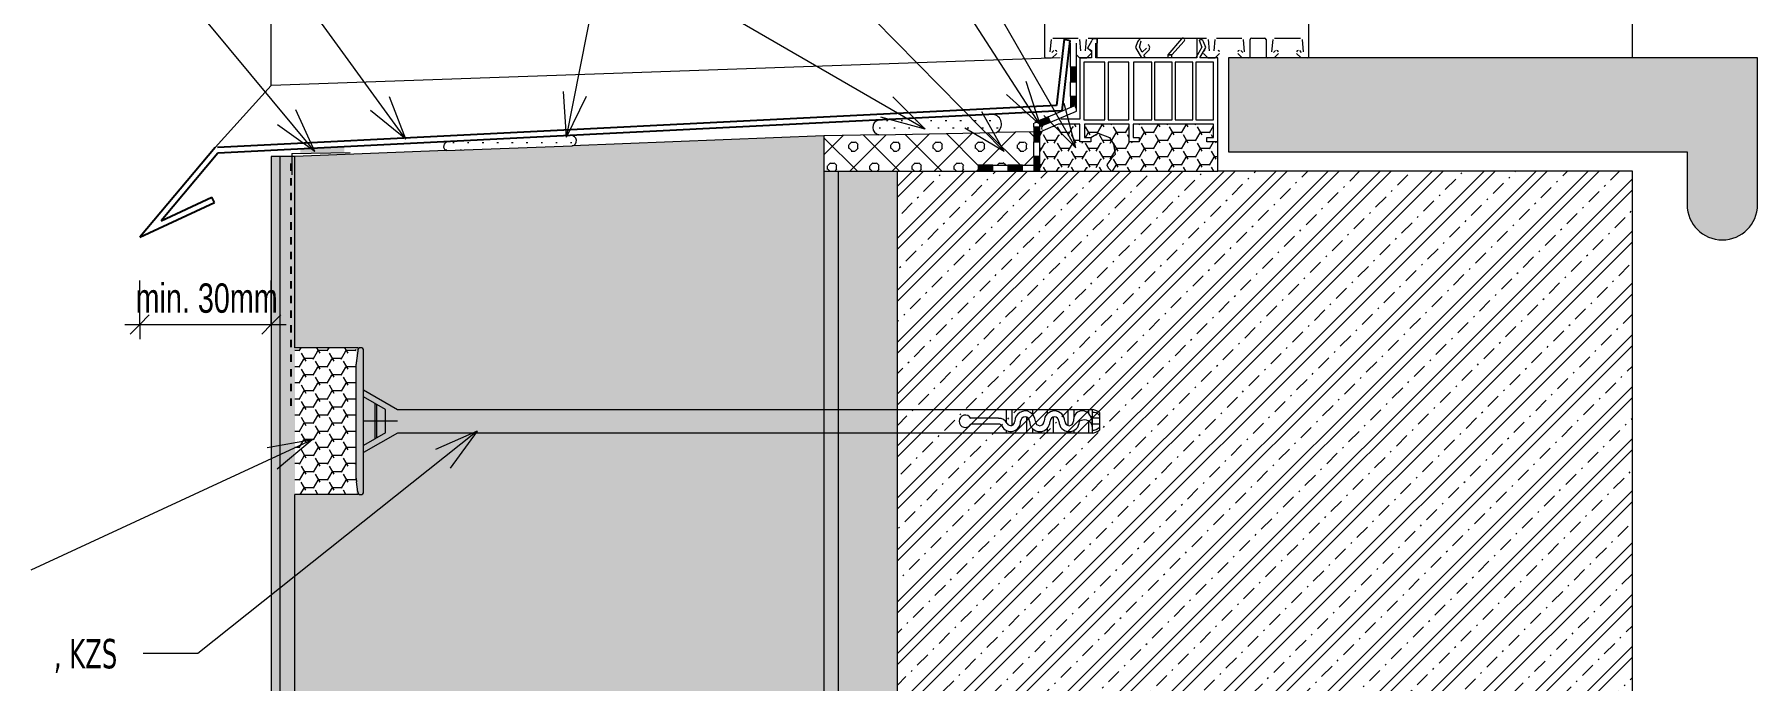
# Model space of a CAD drawing. Header units: millimetres. Extents: x 3788 to 5244, y 2613 to 3811.
# Drawn here: x 4443 to 5029, y 3207 to 3427 of the extents above; entities that cross this region are included whole.
import ezdxf

# ---------------------------------------------------------------- set-up
doc = ezdxf.new("R2010")
doc.units = ezdxf.units.MM
doc.linetypes.add('3_Čárkovaná 2_5mm', pattern=[5, 2.5, -2.5])
for name, color, linetype, lineweight in [('A-ANNO-DIMS', 211, 'Continuous', 9), ('A-ANNO-DIMS-5', 211, 'Continuous', 9), ('A-DETL', 90, 'Continuous', 18), ('A-DETL-GENF', 92, 'Continuous', 18), ('A-DETL-THIN', 151, 'Continuous', 18), ('G-ANNO-TEXT', 231, 'Continuous', 9)]:
    doc.layers.add(name, color=color, linetype=linetype, lineweight=lineweight)
doc.styles.add('Arial', font='arial.ttf', dxfattribs={"width": 0.7, "height": 10})
doc.styles.add('Tahoma', font='tahoma.ttf', dxfattribs={"width": 0.7, "height": 10})
doc.styles.add('Tahoma_B', font='tahomabd.ttf', dxfattribs={"width": 0.7, "height": 10})
doc.dimstyles.new('Vnitřní_-_průhledné_1', dxfattribs={"dimscale": 304.8, "dimtxt": 10.202594, "dimasz": 0.021325, "dimexe": 0.016404, "dimexo": 0.0625, "dimgap": 0.003281, "dimtad": 1, "dimdec": 0, "dimrnd": 5, "dimzin": 0, "dimdsep": 46, "dimtxsty": 'Arial', "dimblk1": 'OBLIQUE', "dimblk2": 'OBLIQUE', "dimsah": 1, "dimcen": 0.09, "dimdle": 0.016404, "dimazin": 0, "dimtfac": 1, "dimtdec": 4, "dimtix": 1, "dimtmove": 0, "dimatfit": 3, "dimfxl": 0.049213, "dimfxlon": 1, "dimtvp": 1, "dimtolj": 1, "dimtzin": 0, "dimarcsym": 2})
pattern_1 = [(0, (0, 0), (5, 5), [0.5, -4.5]), (0, (2.5, 2.5), (5, 5), [0.5, -4.5])]
pattern_2 = [(0, (0, 0), (4.763, 2.75), [3.175, -6.35]), (120, (0, 0), (-4.7630699, 2.749879), [3.175, -6.35]), (60, (0, 0), (-6.99e-05, 5.499879), [0, -6.35, 3.175, 0])]
pattern_3 = [(0, (0, 0), (4.763, 2.75), [3.175, -6.35]), (120, (0, 0), (-4.7630699, 2.749879), [3.175, -6.35]), (60, (0, 0), (-0.0005699, 5.499013), [0, -6.35, 3.175, 0])]

# ---------------------------------------------------------------- blocks, each defined once
blk = doc.blocks.new('BP_HYDROIZOLACE NOVÁ 2 - Geotextilie 1_1-1452064-Okno')
at = {"layer": 'A-DETL-GENF'}
for points in [[(0, 0), (5, 0), (5, 2), (1.32, 2), (1.84, 0.78)], [(10, 0), (15, 0), (15, 2), (10, 2)]]:
    blk.add_hatch(color=256, dxfattribs=at).paths.add_polyline_path(points)
for p, q in [((0, 0), (5, 0)), ((5, 2), (1.32, 2)), ((5, 2), (10, 2)), ((5, 0), (5, 2)), ((5, 0), (10, 0)), ((15, 2), (10, 2)), ((10, 2), (10, 0)), ((15, 2), (23.13, 2)), ((15, 0), (15, 2)), ((15, 0), (23.13, 0)), ((10, 0), (15, 0))]:
    blk.add_line(p, q, dxfattribs=at)
blk = doc.blocks.new('BP_HYDROIZOLACE NOVÁ 2 - Geotextilie 1_1-1453589-Okno')
at = {"layer": 'A-DETL-GENF'}
blk.add_hatch(color=256, dxfattribs=at).paths.add_polyline_path([(1.07, 0), (5, 0), (5, 2), (0, 2), (0, 1.77), (1.55, 1.11)])
for p, q in [((5, 2), (0, 2)), ((0, 2), (0, 1.77)), ((1.07, 0), (5, 0)), ((5, 2), (14.6, 2)), ((5, 0), (5, 2)), ((5, 0), (14.6, 0))]:
    blk.add_line(p, q, dxfattribs=at)
blk = doc.blocks.new('BP_HYDROIZOLACE NOVÁ 2 - Geotextilie 1_1-1450786-Okno')
at = {"layer": 'A-DETL-GENF'}
for points in [[(0, 0), (5, 0), (5, 2), (0, 2)], [(10, 0), (15, 0), (15, 2), (10, 2)]]:
    blk.add_hatch(color=256, dxfattribs=at).paths.add_polyline_path(points)
for p, q in [((5, 2), (0, 2)), ((0, 2), (0, 0)), ((0, 0), (5, 0)), ((5, 2), (10, 2)), ((5, 0), (5, 2)), ((5, 0), (10, 0)), ((15, 2), (10, 2)), ((10, 2), (10, 0)), ((15, 2), (18.95, 2)), ((15, 0), (15, 2)), ((15, 0), (18.95, 0)), ((10, 0), (15, 0))]:
    blk.add_line(p, q, dxfattribs=at)
blk = doc.blocks.new('BP_HYDROIZOLACE NOVÁ 2 - Geotextilie 1_1-1453975-Okno')
at = {"layer": 'A-DETL-GENF'}
for points in [[(0, 0), (5, 0), (5, 2), (0, 2)], [(10, 0), (15, 0), (15, 2), (10, 2)]]:
    blk.add_hatch(color=256, dxfattribs=at).paths.add_polyline_path(points)
for p, q in [((5, 2), (0, 2)), ((0, 2), (0, 0)), ((0, 0), (5, 0)), ((5, 2), (10, 2)), ((5, 0), (5, 2)), ((5, 0), (10, 0)), ((15, 2), (10, 2)), ((10, 2), (10, 0)), ((15, 2), (16.39, 2)), ((15, 0), (15, 2)), ((15, 0), (16.39, 0)), ((10, 0), (15, 0))]:
    blk.add_line(p, q, dxfattribs=at)
blk = doc.blocks.new('DIMBLOCK7-Okno')
at = {"layer": 'A-ANNO-DIMS-5'}
for p, q in [((4478.48, 3328.02), (4478.48, 3343.02)), ((4523.26, 3328.02), (4523.26, 3343.02)), ((4473.48, 3328.02), (4528.26, 3328.02)), ((4478.48, 3328.02), (4478.48, 3323.02)), ((4523.26, 3328.02), (4523.26, 3323.02))]:
    blk.add_line(p, q, dxfattribs=at)
at = {"layer": 'A-ANNO-DIMS-5', "lineweight": 18}
for p, q in [((4478.48, 3328.02), (4481.73, 3331.27)), ((4523.26, 3328.02), (4526.51, 3331.27)), ((4478.48, 3328.02), (4475.23, 3324.77)), ((4523.26, 3328.02), (4520.01, 3324.77))]:
    blk.add_line(p, q, dxfattribs=at)
at = {"layer": 'A-ANNO-DIMS-5', "color": 0, "insert": (4477.09, 3342), "char_height": 10, "width": 57.0717, "attachment_point": 1, "line_spacing_factor": 0.941778, "style": 'Arial'}
blk.add_mtext('min. 30mm', dxfattribs=at)
blk = doc.blocks.new('_Oblique')
at = {"color": 0, "linetype": 'ByBlock', "lineweight": -2}
blk.add_line((-0.5, -0.5), (0.5, 0.5), dxfattribs=at)

msp = doc.modelspace()

# ---------------------------------------------------------------- hatches: boundary and pattern name
at = {"layer": 'A-DETL-GENF'}
for color, points in [(9, [(5016.87, 3356.81), (5019.97, 3357.22), (5022.86, 3358.41), (5025.34, 3360.32), (5027.24, 3362.8), (5028.44, 3365.69), (5028.85, 3368.79), (5028.85, 3418.79), (4848.85, 3418.79), (4848.85, 3386.77), (5004.89, 3386.77), (5004.89, 3368.79), (5005.3, 3365.69), (5006.49, 3362.8), (5008.4, 3360.32), (5010.88, 3358.41), (5013.77, 3357.22)]), (1, [(4548.1, 3386.52), (4548.1, 3388.45), (4533.1, 3387.7), (4533.1, 3386.23)])]:
    msp.add_hatch(color=color, dxfattribs=at).paths.add_polyline_path(points)
h = msp.add_hatch(dxfattribs=at)
h.set_pattern_fill('FP_2', color=1, style=0, pattern_type=2)
h.set_pattern_definition(pattern_1)
h.paths.add_polyline_path([(4582.71, 3387.19), (4625.62, 3388.87), (4626.03, 3389), (4626.4, 3389.22), (4626.7, 3389.54), (4626.91, 3389.92), (4627.03, 3390.33), (4627.03, 3390.77), (4626.93, 3391.19), (4626.72, 3391.57), (4626.43, 3391.89), (4626.07, 3392.13), (4625.66, 3392.27), (4625.22, 3392.32), (4583.31, 3390.22), (4582.91, 3390.13), (4582.55, 3389.94), (4582.25, 3389.66), (4582.02, 3389.32), (4581.89, 3388.93), (4581.86, 3388.52), (4581.94, 3388.12), (4582.11, 3387.75), (4582.38, 3387.43)])
h.paths.add_polyline_path([(4729.94, 3392.57), (4770, 3393.37), (4770.66, 3393.87), (4771.17, 3394.52), (4771.51, 3395.27), (4771.65, 3396.08), (4771.59, 3396.91), (4771.32, 3397.69), (4770.87, 3398.38), (4770.26, 3398.94), (4769.53, 3399.33), (4768.73, 3399.53), (4729.8, 3397.57), (4729.21, 3397.35), (4728.7, 3396.98), (4728.29, 3396.51), (4728, 3395.95), (4727.87, 3395.33), (4727.89, 3394.7), (4728.06, 3394.1), (4728.37, 3393.55), (4728.81, 3393.1), (4729.34, 3392.77)])
h = msp.add_hatch(dxfattribs=at)
h.set_pattern_fill('FP_3', color=1, style=0, pattern_type=2)
h.set_pattern_definition(pattern_2)
h.paths.add_polyline_path([(4784.71, 3380.19), (4809.05, 3380.19), (4807.91, 3381.33), (4807.46, 3382.38), (4809.05, 3384.65), (4810.33, 3385.93), (4809.73, 3389.35), (4808.38, 3391.69), (4804.5, 3393.1), (4802.06, 3391.69), (4802.06, 3390.19), (4798.26, 3390.19), (4798.26, 3396.19), (4790.98, 3396.19), (4784.71, 3393.53), (4784.71, 3382.19)])
h = msp.add_hatch(dxfattribs=at)
h.set_pattern_fill('FP_4', style=0, pattern_type=2)
h.set_pattern_definition(pattern_3)
h.paths.add_polyline_path([(4845.26, 3380.19), (4845.26, 3390.19), (4841.46, 3390.19), (4841.46, 3391.69), (4843.76, 3391.69), (4843.76, 3396.19), (4816.46, 3396.19), (4816.46, 3391.69), (4818.46, 3391.69), (4818.46, 3390.19), (4815.06, 3390.19), (4815.06, 3396.19), (4799.86, 3396.19), (4799.86, 3391.69), (4802.06, 3391.69), (4804.5, 3393.1), (4808.38, 3391.69), (4809.73, 3389.35), (4810.33, 3385.93), (4809.05, 3384.65), (4807.46, 3382.38), (4807.91, 3381.33), (4809.05, 3380.19)])
h = msp.add_hatch(dxfattribs=at)
h.set_pattern_fill('FP_3', color=1, style=0, pattern_type=2)
h.set_pattern_definition(pattern_2)
h.paths.add_polyline_path([(4531.26, 2816.99), (4711.26, 2816.99), (4711.26, 3093.05), (4710.92, 3093.19), (4709.89, 3093.98), (4709.09, 3095.02), (4708.59, 3096.23), (4708.42, 3097.52), (4708.59, 3098.81), (4709.09, 3100.02), (4709.89, 3101.06), (4710.92, 3101.85), (4711.26, 3101.99), (4711.26, 3392.2), (4531.26, 3385.19), (4531.26, 3320.1), (4552.14, 3320.1), (4552.14, 3270.1), (4531.26, 3270.1), (4531.26, 3101.59), (4531.96, 3101.06), (4532.75, 3100.02), (4533.25, 3098.81), (4533.42, 3097.52), (4533.25, 3096.23), (4532.75, 3095.02), (4531.96, 3093.98), (4531.26, 3093.45), (4531.26, 2945.2), (4552.14, 2945.2), (4552.14, 2895.2), (4531.26, 2895.2)])
h.paths.add_polyline_path([(4628.42, 3092.52), (4627.13, 3092.69), (4625.92, 3093.19), (4624.89, 3093.98), (4624.09, 3095.02), (4623.59, 3096.23), (4623.42, 3097.52), (4623.59, 3098.81), (4624.09, 3100.02), (4624.89, 3101.06), (4625.92, 3101.85), (4627.13, 3102.35), (4628.42, 3102.52), (4629.72, 3102.35), (4630.92, 3101.85), (4631.96, 3101.06), (4632.75, 3100.02), (4633.25, 3098.81), (4633.42, 3097.52), (4633.25, 3096.23), (4632.75, 3095.02), (4631.96, 3093.98), (4630.92, 3093.19), (4629.72, 3092.69)])
h = msp.add_hatch(dxfattribs=at)
h.set_pattern_fill('FP_5', color=1, style=0, pattern_type=2)
h.set_pattern_definition([(45, (3.592, 0), (-7.184205, 7.184205), []), (0, (15.04, 3.365), (7.184, 7.184), [1.27, -13.098]), (45, (16.31, 3.365), (-7.184205, 7.184205), [1.27, -8.89]), (90, (17.208, 4.263), (-7.184, 7.184), [1.27, -13.098]), (135, (17.208, 5.533), (-7.184205, -7.184205), [1.27, -8.89]), (0, (15.04, 6.431), (7.184, 7.184), [1.27, -13.098]), (45, (14.141, 5.533), (-7.184205, 7.184205), [1.27, -8.89]), (90, (14.141, 4.263), (-7.184, 7.184), [1.27, -13.098]), (135, (15.04, 3.365), (-7.184205, -7.184205), [1.27, -8.89]), (135, (13.389, 0), (-7.184205, -7.184205), [])])
h.paths.add_polyline_path([(4711.26, 3380.19), (4763.76, 3380.19), (4763.76, 3382.19), (4782.71, 3382.19), (4782.71, 3393.62), (4711.26, 3392.2), (4711.26, 3382.19)])
h = msp.add_hatch(dxfattribs=at)
h.set_pattern_fill('FP_2', color=1, style=0, pattern_type=2)
h.set_pattern_definition(pattern_1)
h.paths.add_polyline_path([(4523.26, 2816.99), (4526.26, 2816.99), (4526.26, 3093.05), (4525.79, 3093.19), (4524.59, 3092.69), (4523.26, 3092.52), (4523.26, 2919.45)])
h.paths.add_polyline_path([(4525.86, 3101.8), (4525.92, 3101.85), (4526.26, 3101.99), (4526.26, 3385.19), (4523.26, 3385.19), (4523.29, 3102.52), (4524.59, 3102.35), (4525.79, 3101.85)])
h = msp.add_hatch(dxfattribs=at)
h.set_pattern_fill('FP_2', color=1, style=0, pattern_type=2)
h.set_pattern_definition(pattern_1)
h.paths.add_polyline_path([(4531.26, 2816.99), (4531.26, 3093.45), (4530.92, 3093.19), (4529.72, 3092.69), (4528.42, 3092.52), (4527.13, 3092.69), (4526.26, 3093.05), (4526.26, 2816.99)])
h.paths.add_polyline_path([(4531.26, 3101.59), (4531.26, 3385.19), (4526.26, 3385.19), (4526.26, 3101.99), (4527.13, 3102.35), (4528.42, 3102.52), (4529.72, 3102.35), (4530.92, 3101.85)])
h = msp.add_hatch(dxfattribs=at)
h.set_pattern_fill('FP_2', color=1, style=0, pattern_type=2)
h.set_pattern_definition(pattern_1)
h.paths.add_polyline_path([(4711.26, 2816.99), (4716.26, 2816.99), (4716.26, 3093.45), (4715.92, 3093.19), (4714.72, 3092.69), (4713.42, 3092.52), (4712.13, 3092.69), (4711.26, 3093.05), (4711.26, 2919.45)])
h.paths.add_polyline_path([(4716.26, 3101.59), (4716.26, 3380.19), (4711.26, 3380.19), (4711.26, 3101.99), (4712.13, 3102.35), (4713.42, 3102.52), (4714.72, 3102.35), (4715.92, 3101.85)])
h = msp.add_hatch(dxfattribs=at)
h.set_pattern_fill('FP_2', color=1, style=0, pattern_type=2)
h.set_pattern_definition(pattern_1)
h.paths.add_polyline_path([(4716.26, 2816.99), (4736.26, 2816.99), (4736.26, 3380.19), (4716.26, 3380.19), (4716.26, 3101.59), (4716.96, 3101.06), (4717.75, 3100.02), (4718.25, 3098.81), (4718.42, 3097.52), (4718.25, 3096.23), (4717.75, 3095.02), (4716.96, 3093.98), (4716.26, 3093.45), (4716.26, 2919.45)])
h.paths.add_polyline_path([(4726.13, 3092.52), (4724.84, 3092.69), (4723.63, 3093.19), (4722.6, 3093.98), (4721.8, 3095.02), (4721.3, 3096.23), (4721.13, 3097.52), (4721.3, 3098.81), (4721.8, 3100.02), (4722.6, 3101.06), (4723.63, 3101.85), (4724.84, 3102.35), (4726.13, 3102.52), (4727.43, 3102.35), (4728.63, 3101.85), (4729.67, 3101.06), (4730.46, 3100.02), (4730.96, 3098.81), (4731.13, 3097.52), (4730.96, 3096.23), (4730.46, 3095.02), (4729.67, 3093.98), (4728.63, 3093.19), (4727.43, 3092.69)])
h = msp.add_hatch(dxfattribs=at)
h.set_pattern_fill('FP_1', style=0, pattern_type=2)
h.set_pattern_definition([(45, (0, 0), (-8.838835, 8.838835), []), (45, (3.75, 0), (-8.838835, 8.838835), []), (45, (10.7, 0), (-8.838835, 8.838835), [5, -2.5, 0.5, -2.5])])
h.paths.add_polyline_path([(4736.26, 2816.99), (4986.26, 2816.99), (4986.26, 3380.19), (4736.26, 3380.19), (4736.26, 2919.45)])
h.paths.add_polyline_path([(4881.13, 3092.52), (4879.84, 3092.69), (4878.63, 3093.19), (4877.6, 3093.98), (4876.8, 3095.02), (4876.3, 3096.23), (4876.13, 3097.52), (4876.3, 3098.81), (4876.8, 3100.02), (4877.6, 3101.06), (4878.63, 3101.85), (4879.84, 3102.35), (4881.13, 3102.52), (4882.43, 3102.35), (4883.63, 3101.85), (4884.67, 3101.06), (4885.46, 3100.02), (4885.96, 3098.81), (4886.13, 3097.52), (4885.96, 3096.23), (4885.46, 3095.02), (4884.67, 3093.98), (4883.63, 3093.19), (4882.43, 3092.69)])
h = msp.add_hatch(dxfattribs=at)
h.set_pattern_fill('FP_4', color=1, style=0, pattern_type=2)
h.set_pattern_definition(pattern_3)
h.paths.add_polyline_path([(4531.26, 3270.1), (4552.14, 3270.1), (4552.14, 3320.1), (4531.26, 3320.1)])

# ---------------------------------------------------------------- linework, layer by layer
at = {"layer": 'A-DETL'}
for p, q in [((4523.26, 3409.37), (4523.26, 3801.44)), ((4786.26, 3490.98), (4786.26, 3419.29)), ((4876.26, 3419.29), (4876.26, 3464.04)), ((4788.26, 3420.82), (4788.63, 3425.03)), ((4789.13, 3425.49), (4797.72, 3425.49)), ((4798.22, 3425.03), (4798.56, 3421.12)), ((4800.26, 3421.12), (4800.6, 3425.03)), ((4802.26, 3424.51), (4800.86, 3422.09)), ((4801.1, 3425.49), (4841.42, 3425.49)), ((4804.26, 3425.29), (4803.23, 3425.29)), ((4803.76, 3418.79), (4803.76, 3423.79)), ((4804.19, 3425.49), (4838.09, 3425.49)), ((4804.19, 3418.79), (4804.19, 3425.49)), ((4804.26, 3423.79), (4804.26, 3425.29)), ((4817.96, 3424.26), (4817.24, 3422.29)), ((4818.56, 3422.4), (4819.15, 3424.54)), ((4832.94, 3425.3), (4828.26, 3419.79)), ((4829.58, 3419.79), (4833.83, 3424.5)), ((4838.09, 3425.49), (4838.09, 3418.79)), ((4838.94, 3424.79), (4839.81, 3422.4)), ((4841.13, 3422.29), (4840.41, 3424.26)), ((4841.92, 3425.03), (4842.26, 3421.12)), ((4843.96, 3421.12), (4844.3, 3425.03)), ((4844.8, 3425.49), (4853.39, 3425.49)), ((4853.89, 3425.03), (4854.26, 3420.82)), ((4856.26, 3419.29), (4856.26, 3424.99)), ((4856.76, 3425.49), (4861.16, 3425.49)), ((4861.66, 3424.99), (4861.66, 3419.29)), ((4863.66, 3420.82), (4864.03, 3425.03)), ((4864.53, 3425.49), (4873.39, 3425.49)), ((4873.89, 3425.03), (4874.26, 3420.82)), ((4791.59, 3418.74), (4523.26, 3409.37)), ((4786.76, 3418.79), (4788.67, 3418.79)), ((4789.42, 3421.23), (4788.77, 3420.58)), ((4788.82, 3418.65), (4790.46, 3420.29)), ((4797.16, 3419.79), (4798.26, 3418.69)), ((4798.16, 3418.79), (4800.66, 3418.79)), ((4802.26, 3418.79), (4798.26, 3418.79)), ((4798.26, 3418.79), (4798.26, 3397.89)), ((4800.66, 3418.79), (4802.26, 3420.39)), ((4800.86, 3422.09), (4802.26, 3421.28)), ((4802.26, 3421.28), (4802.26, 3418.79)), ((4819.26, 3418.79), (4803.76, 3418.79)), ((4838.09, 3418.79), (4804.19, 3418.79)), ((4817.24, 3422.29), (4819.26, 3418.79)), ((4819.53, 3420.73), (4818.56, 3422.4)), ((4820.93, 3422.13), (4819.53, 3420.73)), ((4820.1, 3419.74), (4821.64, 3421.28)), ((4820.65, 3418.79), (4820.1, 3419.74)), ((4828.26, 3418.79), (4820.65, 3418.79)), ((4829.58, 3419.79), (4828.26, 3419.79)), ((4828.26, 3419.79), (4828.26, 3418.79)), ((4828.26, 3419.79), (4829.58, 3419.79)), ((4829.58, 3418.79), (4829.58, 3419.79)), ((4837.72, 3418.79), (4829.58, 3418.79)), ((4839.81, 3422.4), (4837.72, 3418.79)), ((4839.11, 3418.79), (4841.13, 3422.29)), ((4845.26, 3418.79), (4839.11, 3418.79)), ((4840.36, 3420.29), (4841.86, 3418.79)), ((4841.86, 3418.79), (4844.36, 3418.79)), ((4844.36, 3418.79), (4845.86, 3420.29)), ((4845.26, 3390.19), (4845.26, 3418.79)), ((4852.06, 3420.29), (4853.56, 3418.79)), ((4853.75, 3420.58), (4853.1, 3421.23)), ((4864.82, 3421.23), (4864.17, 3420.58)), ((4864.36, 3418.79), (4865.86, 3420.29)), ((4872.06, 3420.29), (4873.56, 3418.79)), ((4873.75, 3420.58), (4873.1, 3421.23)), ((4806.79, 3417.29), (4799.64, 3417.29)), ((4799.64, 3417.29), (4799.64, 3397.69)), ((4806.79, 3397.69), (4806.79, 3417.29)), ((4815.01, 3417.29), (4807.91, 3417.29)), ((4807.91, 3417.29), (4807.91, 3397.69)), ((4815.01, 3397.69), (4815.01, 3417.29)), ((4822.76, 3417.29), (4816.51, 3417.29)), ((4816.51, 3417.29), (4816.51, 3397.69)), ((4822.76, 3397.69), (4822.76, 3417.29)), ((4829.76, 3417.29), (4823.76, 3417.29)), ((4823.76, 3417.29), (4823.76, 3397.69)), ((4829.76, 3397.69), (4829.76, 3417.29)), ((4836.76, 3417.29), (4830.76, 3417.29)), ((4830.76, 3417.29), (4830.76, 3397.69)), ((4836.76, 3397.69), (4836.76, 3417.29)), ((4843.76, 3417.29), (4837.76, 3417.29)), ((4837.76, 3417.29), (4837.76, 3397.69)), ((4843.76, 3397.69), (4843.76, 3417.29)), ((4504.13, 3388.26), (4523.26, 3409.37)), ((4768.73, 3399.53), (4729.8, 3397.57)), ((4790.98, 3396.19), (4784.71, 3393.53)), ((4798.26, 3396.19), (4790.98, 3396.19)), ((4798.26, 3397.89), (4791.86, 3397.89)), ((4798.26, 3390.19), (4798.26, 3396.19)), ((4799.64, 3397.69), (4806.79, 3397.69)), ((4807.91, 3397.69), (4815.01, 3397.69)), ((4816.51, 3397.69), (4822.76, 3397.69)), ((4823.76, 3397.69), (4829.76, 3397.69)), ((4830.76, 3397.69), (4836.76, 3397.69)), ((4837.76, 3397.69), (4843.76, 3397.69)), ((4582.71, 3387.19), (4625.62, 3388.87)), ((4625.22, 3392.32), (4583.31, 3390.22)), ((4711.26, 3392.2), (4625.62, 3388.87)), ((4729.94, 3392.57), (4711.26, 3392.2)), ((4711.26, 3392.2), (4711.26, 3380.19)), ((4729.94, 3392.57), (4770, 3393.37)), ((4782.71, 3393.62), (4770, 3393.37)), ((4802.06, 3390.19), (4798.26, 3390.19)), ((4802.06, 3391.69), (4802.06, 3390.19)), ((4526.26, 3385.19), (4523.26, 3385.19)), ((4523.26, 3385.19), (4523.26, 3102.52)), ((4531.26, 3385.19), (4526.26, 3385.19)), ((4526.26, 3101.99), (4526.26, 3385.19)), ((4530.26, 3386.17), (4550.04, 3386.56)), ((4530.26, 3386.17), (4530.26, 3378.98)), ((4582.71, 3387.19), (4531.26, 3385.19)), ((4531.26, 3320.1), (4531.26, 3385.19)), ((4711.26, 3380.19), (4711.26, 3101.99)), ((4711.26, 3380.19), (4763.76, 3380.19)), ((4716.26, 3101.59), (4716.26, 3380.19)), ((4736.26, 2816.99), (4736.26, 3380.19)), ((4784.71, 3380.19), (4809.05, 3380.19)), ((4552.76, 3320.1), (4531.26, 3320.1)), ((4552.64, 3319.1), (4552.21, 3315.72)), ((4554.64, 3271.1), (4554.64, 3319.1)), ((4552.14, 3275.72), (4552.14, 3314.48)), ((4554.64, 3305.74), (4566.14, 3299.1)), ((4562.14, 3299.1), (4554.64, 3303.43)), ((4558.51, 3301.19), (4558.51, 3289.01)), ((4559.01, 3300.9), (4559.01, 3289.3)), ((4566.14, 3295.1), (4554.64, 3295.1)), ((4562.14, 3291.1), (4562.14, 3299.1)), ((4566.14, 3299.1), (4802.45, 3299.1)), ((4770.59, 3296.07), (4761.21, 3296.07)), ((4773.21, 3299.1), (4773.21, 3294.91)), ((4775.21, 3299.1), (4775.21, 3293.67)), ((4780.21, 3296.46), (4780.21, 3291.07)), ((4782.21, 3299.1), (4782.21, 3297.47)), ((4787.21, 3299.1), (4787.21, 3297.57)), ((4789.21, 3296.5), (4789.21, 3291.07)), ((4794.21, 3299.1), (4794.21, 3293.64)), ((4796.21, 3299.1), (4796.21, 3296.3)), ((4801.21, 3299.1), (4801.21, 3297.82)), ((4801.21, 3295.14), (4801.21, 3291.07)), ((4804.95, 3296.07), (4802.17, 3296.07)), ((4802.45, 3299.1), (4802.45, 3291.07)), ((4802.45, 3293.3), (4802.45, 3296.75)), ((4802.45, 3296.75), (4802.45, 3293.3)), ((4804.95, 3298.07), (4804.95, 3292.07)), ((4562.14, 3291.1), (4554.64, 3286.77)), ((4566.14, 3291.07), (4554.64, 3284.46)), ((4802.45, 3291.07), (4566.14, 3291.07)), ((4770.74, 3294.07), (4761.21, 3294.07)), ((4773.21, 3291.99), (4773.21, 3291.07)), ((4782.21, 3292.57), (4782.21, 3291.07)), ((4787.21, 3292.67), (4787.21, 3291.07)), ((4796.21, 3291.93), (4796.21, 3291.07)), ((4804.95, 3294.07), (4802.45, 3294.07)), ((4552.64, 3271.1), (4552.21, 3274.48)), ((4531.26, 3101.59), (4531.26, 3270.1)), ((4552.76, 3270.1), (4531.26, 3270.1))]:
    msp.add_line(p, q, dxfattribs=at)
at = {"layer": 'A-DETL', "lineweight": 25}
for p, q in [((4792.95, 3425.16), (4790.35, 3402.61)), ((4794.91, 3424.74), (4792.14, 3400.7)), ((4792.95, 3425.16), (4794.91, 3424.74)), ((4790.35, 3402.61), (4504.99, 3388.29)), ((4792.14, 3400.7), (4505.09, 3386.29)), ((4504.13, 3388.26), (4478.48, 3357.69)), ((4505.09, 3386.29), (4485.81, 3363.31)), ((4485.81, 3363.31), (4503.07, 3371.36)), ((4503.91, 3369.55), (4503.07, 3371.36)), ((4478.48, 3357.69), (4503.91, 3369.55))]:
    msp.add_line(p, q, dxfattribs=at)
at = {"layer": 'A-DETL', "linetype": '3_Čárkovaná 2_5mm', "lineweight": 25}
msp.add_line((4529.9, 3382.79), (4529.9, 3297.79), dxfattribs=at)
at = {"layer": 'A-DETL'}
for centre, radius, start, end in [((4803.23, 3424.29), 1, 90, 167.0047), ((4818.9, 3423.92), 1, 92.94742, 160), ((4833.38, 3424.9), 0.6, 318, 138), ((4839.45, 3423.9), 1.03, 20.58904, 119.79982), ((4856.76, 3424.99), 0.5, 90, 180), ((4861.16, 3424.99), 0.5, 0, 90), ((4786.76, 3419.29), 0.5, 180, 270), ((4789.96, 3420.79), 0.5, 0, 90), ((4801.66, 3420.79), 0.5, 0, 90), ((4821.28, 3422.42), 0.8, 357.62112, 71.5117), ((4820.58, 3422.34), 1.5, 315, 1.73723), ((4840.86, 3420.79), 0.5, 90, 180), ((4845.36, 3420.79), 0.5, 0, 90), ((4852.56, 3420.79), 0.5, 90, 180), ((4855.76, 3419.29), 0.5, 270, 0), ((4862.16, 3419.29), 0.5, 180, 270), ((4865.36, 3420.79), 0.5, 0, 90), ((4872.56, 3420.79), 0.5, 90, 180), ((4875.76, 3419.29), 0.5, 270, 0), ((4730.42, 3395.09), 2.56, 104, 259.25068), ((4768.34, 3396.24), 3.31, 300.13008, 83.21608), ((4786.46, 3394.81), 1.2, 113, 203), ((4583.47, 3388.61), 1.61, 95.74799, 241.7778), ((4625.31, 3390.57), 1.73, 280.27714, 92.87399), ((4553.64, 3319.1), 1, 0, 180), ((4562.14, 3314.48), 10, 172.87498, 180), ((4759.35, 3295.07), 2.12, 28.08312, 331.91688), ((4770.82, 3293.04), 3.03, 25.14722, 94.46745), ((4774.79, 3294.98), 3.38, 206.35902, 1.74611), ((4774.79, 3294.98), 1.38, 208.14932, 2.71411), ((4779.67, 3295.07), 3.5, 0, 180.36755), ((4779.67, 3295.07), 3.5, 0, 180.36755), ((4779.67, 3295.07), 3.5, 0, 180.36755), ((4779.67, 3295.07), 1.5, 0, 179.44114), ((4784.67, 3295.07), 3.5, 180, 0), ((4784.67, 3295.07), 1.5, 180, 0), ((4789.67, 3295.07), 3.5, 0, 180), ((4789.67, 3295.07), 1.5, 0, 180), ((4794.67, 3295.07), 3.5, 180, 0), ((4794.67, 3295.07), 1.5, 180, 0), ((4799.17, 3295.57), 3.04, 9.50186, 189.41044), ((4799.76, 3292.47), 3.04, 27.80146, 121.50954), ((4802.03, 3294.4), 4.68, 51.49117, 84.90523), ((4802.8, 3295.33), 2.76, 39.04474, 97.35287), ((4770.82, 3293.04), 1.03, 25.14722, 94.46745), ((4802.8, 3294.81), 2.76, 262.64713, 320.95526), ((4802.03, 3295.73), 4.68, 275.09494, 308.50883), ((4562.14, 3275.72), 10, 180, 187.12502), ((4553.64, 3271.1), 1, 180, 0)]:
    msp.add_arc(centre, radius, start, end, dxfattribs=at)
at = {"layer": 'A-DETL-THIN'}
for p, q in [((4986.26, 3418.79), (4986.26, 3801.44)), ((5028.85, 3418.79), (4848.85, 3418.79)), ((4848.85, 3418.79), (4848.85, 3386.77)), ((5028.85, 3368.79), (5028.85, 3418.79)), ((4815.06, 3396.19), (4799.86, 3396.19)), ((4799.86, 3396.19), (4799.86, 3391.69)), ((4815.06, 3390.19), (4815.06, 3396.19)), ((4843.76, 3396.19), (4816.46, 3396.19)), ((4816.46, 3396.19), (4816.46, 3391.69)), ((4843.76, 3391.69), (4843.76, 3396.19)), ((4799.86, 3391.69), (4802.06, 3391.69)), ((4802.06, 3391.69), (4804.5, 3393.1)), ((4804.5, 3393.1), (4808.38, 3391.69)), ((4808.38, 3391.69), (4809.73, 3389.35)), ((4809.73, 3389.35), (4810.33, 3385.93)), ((4818.46, 3390.19), (4815.06, 3390.19)), ((4816.46, 3391.69), (4818.46, 3391.69)), ((4818.46, 3391.69), (4818.46, 3390.19)), ((4841.46, 3390.19), (4841.46, 3391.69)), ((4841.46, 3391.69), (4843.76, 3391.69)), ((4845.26, 3390.19), (4841.46, 3390.19)), ((4845.26, 3380.19), (4845.26, 3390.19)), ((4809.05, 3384.65), (4807.46, 3382.38)), ((4807.46, 3382.38), (4807.91, 3381.33)), ((4810.33, 3385.93), (4809.05, 3384.65)), ((4848.85, 3386.77), (5004.89, 3386.77)), ((5004.89, 3386.77), (5004.89, 3368.79)), ((4807.91, 3381.33), (4809.05, 3380.19)), ((4809.05, 3380.19), (4845.26, 3380.19)), ((4986.26, 3380.19), (4845.26, 3380.19)), ((4986.26, 2816.99), (4986.26, 3380.19))]:
    msp.add_line(p, q, dxfattribs=at)
msp.add_arc((5016.87, 3368.79), 11.98, 180, 0, dxfattribs=at)
at = {"layer": 'G-ANNO-TEXT', "color": 10}
for p, q in [((4796.97, 3388.18), (4704.96, 3548.6)), ((4784.82, 3395.92), (4702.58, 3523.45)), ((4772.6, 3386.92), (4661.19, 3500)), ((4569.03, 3391.05), (4497.3, 3489.88)), ((4538.07, 3386.95), (4474.43, 3463.61)), ((4623.64, 3391.81), (4636.75, 3457.65)), ((4745.65, 3394.51), (4636.75, 3457.65)), ((4623.64, 3391.81), (4622.63, 3407.3)), ((4623.64, 3391.81), (4630.51, 3405.73)), ((4784.82, 3395.92), (4773.31, 3406.35)), ((4784.82, 3395.92), (4780.07, 3410.71)), ((4538.07, 3386.95), (4531.58, 3401.06)), ((4569.03, 3391.05), (4556.97, 3400.83)), ((4569.03, 3391.05), (4563.48, 3405.55)), ((4745.65, 3394.51), (4734.69, 3405.52)), ((4772.6, 3386.92), (4764.93, 3400.43)), ((4796.97, 3388.18), (4793, 3403.19)), ((4538.07, 3386.95), (4525.39, 3395.93)), ((4745.65, 3394.51), (4730.66, 3398.56)), ((4772.6, 3386.92), (4759.2, 3394.79)), ((4796.97, 3388.18), (4786.02, 3399.19)), ((4537.17, 3288.72), (4441.5, 3244.37)), ((4593.31, 3291.65), (4498.25, 3215.97)), ((4537.17, 3288.72), (4521.87, 3286.06)), ((4537.17, 3288.72), (4525.25, 3278.77)), ((4593.31, 3291.65), (4579.07, 3285.45)), ((4593.31, 3291.65), (4584.08, 3279.16)), ((4482, 3215.97), (4474.7, 3215.97)), ((4498.25, 3215.97), (4482, 3215.97))]:
    msp.add_line(p, q, dxfattribs=at)

# ---------------------------------------------------------------- block references
at = {"layer": 'A-DETL-GENF'}
for name, p, rotation in [('BP_HYDROIZOLACE NOVÁ 2 - Geotextilie 1_1-1452064-Okno', (4797.16, 3400.66), 90), ('BP_HYDROIZOLACE NOVÁ 2 - Geotextilie 1_1-1453589-Okno', (4783.72, 3394.95), 23.00000000001074), ('BP_HYDROIZOLACE NOVÁ 2 - Geotextilie 1_1-1453975-Okno', (4784.71, 3380.19), 90)]:
    msp.add_blockref(name, p, dxfattribs=dict(at, rotation=rotation))
msp.add_blockref('BP_HYDROIZOLACE NOVÁ 2 - Geotextilie 1_1-1450786-Okno', (4763.76, 3380.19), dxfattribs=at)

# ---------------------------------------------------------------- dimensions: what is measured, and where the dimension line sits
at = {"layer": 'A-ANNO-DIMS'}
dim = msp.add_linear_dim(base=(4523.26, 3328.02), p1=(4478.48, 3343.02), p2=(4523.26, 3343.02), text='min. 30mm', dimstyle='Vnitřní_-_průhledné_1', override={"dimpost": '<>', "dimfxl": 44.783567}, dxfattribs=at)
dim.commit()
dim.dimension.update_dxf_attribs({"geometry": 'DIMBLOCK7-Okno', "text_midpoint": (4500.87, 3334.13)})

# ---------------------------------------------------------------- next in the draw order: texts
at = {"layer": 'G-ANNO-TEXT', "color": 1, "insert": (4336.99, 3220.97), "char_height": 10, "width": 136.0865, "attachment_point": 1, "style": 'Tahoma_B', "bg_fill": 3, "box_fill_scale": 1.25, "bg_fill_color": 256, "bg_fill_true_color": 13158600, "bg_fill_transparency": 0}
msp.add_mtext('Natloukací hmoždinka', dxfattribs=at)

# ---------------------------------------------------------------- next in the draw order: texts
at = {"layer": 'G-ANNO-TEXT', "color": 1, "insert": (4449.28, 3220.97), "char_height": 10, "width": 27.7785, "attachment_point": 1, "style": 'Tahoma', "bg_fill": 3, "box_fill_scale": 1.25, "bg_fill_color": 256, "bg_fill_true_color": 13158600, "bg_fill_transparency": 0}
msp.add_mtext(', KZS', dxfattribs=at)

doc.saveas('drawing.dxf')
